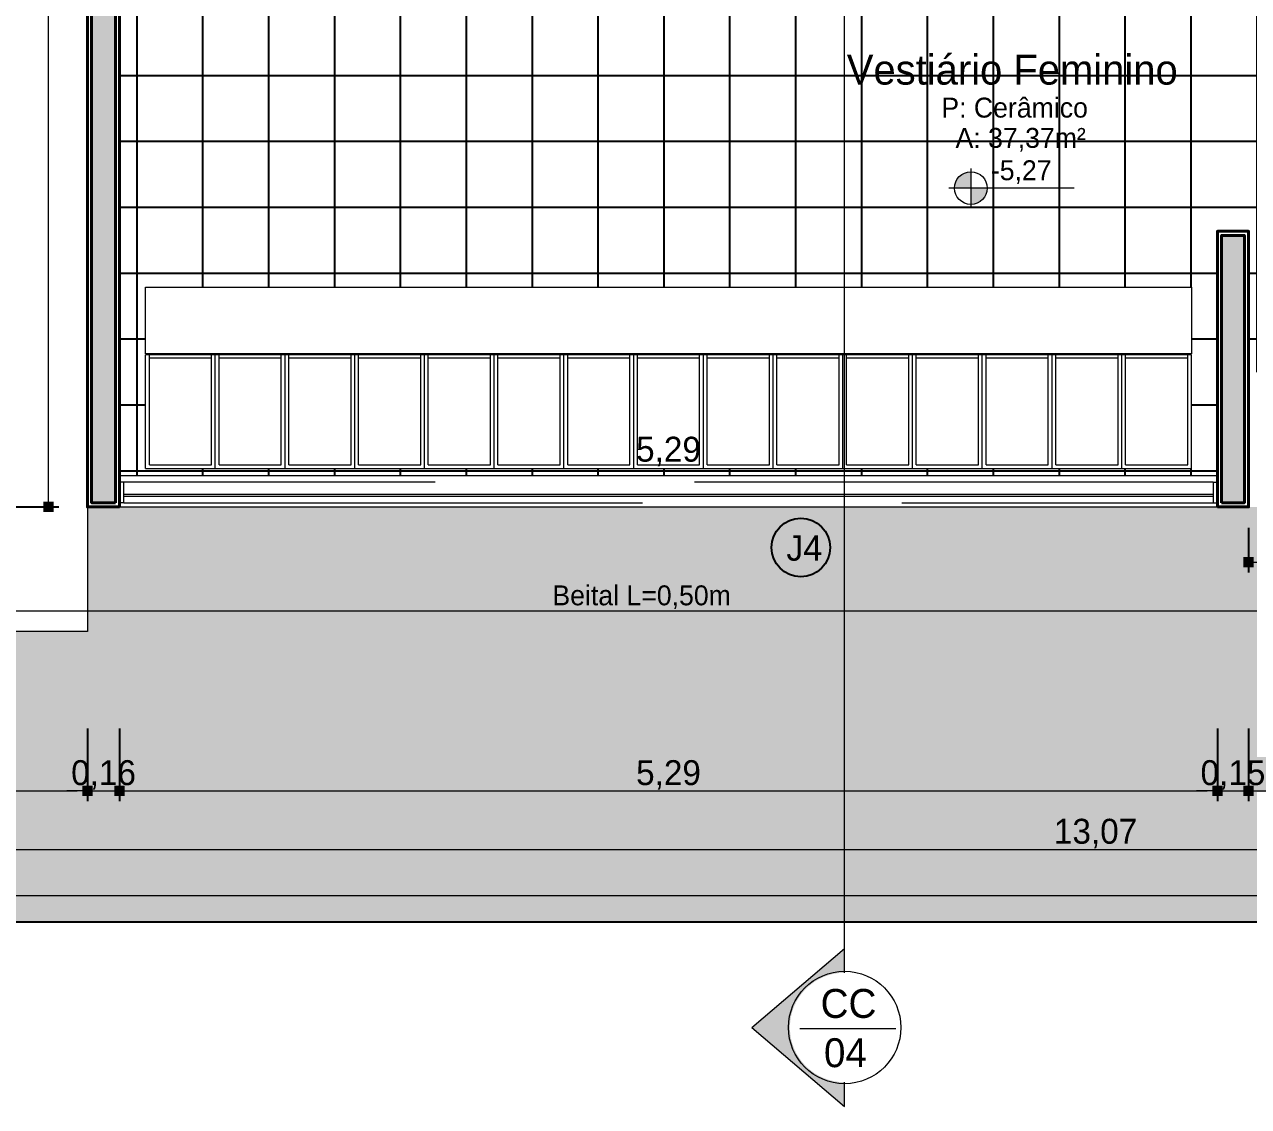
# Model space of a CAD drawing. Header units: millimetres. Extents: x 3006 to 6000, y 1661 to 3774.
# Drawn here: x 3755.41 to 3761.31, y 1857.17 to 1862.38 of the extents above; entities that cross this region are included whole.
import ezdxf

# ---------------------------------------------------------------- set-up
doc = ezdxf.new("R2010")
doc.units = ezdxf.units.MM
doc.header["$LTSCALE"] = 10
doc.linetypes.add('ACAD_ISO03W100', pattern=[30, 12, -18])
doc.linetypes.add('OCULTA', pattern=[0.375, 0.25, -0.125])
for name, color, linetype, lineweight in [('.10', 200, 'Continuous', 9), ('.10 ultra fina', 240, 'Continuous', 5), ('.15', 150, 'Continuous', 15), ('.20', 130, 'Continuous', 20), ('.40', 20, 'Continuous', 40), ('.40 Interno parede', 27, 'Continuous', 40), ('COTAS', 230, 'Continuous', 15), ('MARCAÇÕES', 230, 'Continuous', 15)]:
    doc.layers.add(name, color=color, linetype=linetype, lineweight=lineweight)
doc.layers.add('.20 hachura', color=185, linetype='Continuous')
doc.layers.add('Escrita', color=34, linetype='Continuous')
doc.layers.add('Verde', color=7, linetype='Continuous', true_color=0x136734)
doc.styles.add('Texto Wilian', font='himalaya.ttf')
doc.dimstyles.new('Cota 1-75 Exter WMJ', dxfattribs={"dimtxt": 0.12, "dimasz": 0.05, "dimexe": 0.05, "dimexo": 0.1, "dimgap": 0.002, "dimtad": 1, "dimzin": 1, "dimtxsty": 'Texto Wilian', "dimblk": 'BOXFILLED', "dimcen": 2.5, "dimclrd": 230, "dimclre": 230, "dimclrt": 104, "dimazin": 0, "dimtfac": 1, "dimtix": 1, "dimtmove": 0, "dimatfit": 3, "dimfxl": 0.3, "dimfxlon": 1, "dimlwd": 20, "dimarcsym": 1})
doc.dimstyles.new('Cota 1-75 Interna WMJ', dxfattribs={"dimtxt": 0.12, "dimasz": 0.01, "dimexe": 1.25, "dimexo": 0.625, "dimgap": 0.05, "dimtad": 1, "dimzin": 1, "dimtxsty": 'Texto Wilian', "dimcen": 0, "dimse1": 1, "dimse2": 1, "dimsd1": 1, "dimsd2": 1, "dimclrd": 106, "dimclrt": 104, "dimazin": 0, "dimtfac": 1, "dimtix": 1, "dimtmove": 0, "dimatfit": 3, "dimfxl": 1, "dimlwd": 35, "dimarcsym": 2})

# ---------------------------------------------------------------- blocks, each defined once
blk = doc.blocks.new('ewrwerwer')
at = {"layer": 'Verde', "color": 106, "lineweight": 9}
for p, q in [((3731.6794, 1877.2081), (3732.0154, 1877.2081)), ((3731.6794, 1877.2081), (3731.6794, 1876.6601)), ((3731.6974, 1877.1901), (3731.9974, 1877.1901)), ((3731.6974, 1877.1901), (3731.6974, 1876.6601)), ((3731.9974, 1877.1901), (3731.9974, 1876.6601)), ((3732.0154, 1877.2081), (3732.3514, 1877.2081)), ((3732.0154, 1877.2081), (3732.0154, 1876.6601)), ((3732.0154, 1877.2081), (3732.0154, 1876.6601)), ((3732.0334, 1877.1901), (3732.3334, 1877.1901)), ((3732.0334, 1877.1901), (3732.0334, 1876.6601)), ((3732.3334, 1877.1901), (3732.3334, 1876.6601)), ((3732.3514, 1877.2081), (3732.6874, 1877.2081)), ((3732.3514, 1877.2081), (3732.3514, 1876.6601)), ((3732.3514, 1877.2081), (3732.3514, 1876.6601)), ((3732.3694, 1877.1901), (3732.6694, 1877.1901)), ((3732.3694, 1877.1901), (3732.3694, 1876.6601)), ((3732.6694, 1877.1901), (3732.6694, 1876.6601)), ((3732.6874, 1877.2081), (3733.0234, 1877.2081)), ((3732.6874, 1877.2081), (3732.6874, 1876.6601)), ((3732.6874, 1877.2081), (3732.6874, 1876.6601)), ((3732.7054, 1877.1901), (3733.0054, 1877.1901)), ((3732.7054, 1877.1901), (3732.7054, 1876.6601)), ((3733.0054, 1877.1901), (3733.0054, 1876.6601)), ((3733.0234, 1877.2081), (3733.3594, 1877.2081)), ((3733.0234, 1877.2081), (3733.0234, 1876.6601)), ((3733.0234, 1877.2081), (3733.0234, 1876.6601)), ((3733.0414, 1877.1901), (3733.3414, 1877.1901)), ((3733.0414, 1877.1901), (3733.0414, 1876.6601)), ((3733.3414, 1877.1901), (3733.3414, 1876.6601)), ((3733.3594, 1877.2081), (3733.6954, 1877.2081)), ((3733.3594, 1877.2081), (3733.3594, 1876.6601)), ((3733.3594, 1877.2081), (3733.3594, 1876.6601)), ((3733.3774, 1877.1901), (3733.6774, 1877.1901)), ((3733.3774, 1877.1901), (3733.3774, 1876.6601)), ((3733.6774, 1877.1901), (3733.6774, 1876.6601)), ((3733.6954, 1877.2081), (3734.0314, 1877.2081)), ((3733.6954, 1877.2081), (3733.6954, 1876.6601)), ((3733.6954, 1877.2081), (3733.6954, 1876.6601)), ((3733.7134, 1877.1901), (3734.0134, 1877.1901)), ((3733.7134, 1877.1901), (3733.7134, 1876.6601)), ((3734.0134, 1877.1901), (3734.0134, 1876.6601)), ((3734.0314, 1877.2081), (3734.3674, 1877.2081)), ((3734.0314, 1877.2081), (3734.0314, 1876.6601)), ((3734.0314, 1877.2081), (3734.0314, 1876.6601)), ((3734.0494, 1877.1901), (3734.3494, 1877.1901)), ((3734.0494, 1877.1901), (3734.0494, 1876.6601)), ((3734.3494, 1877.1901), (3734.3494, 1876.6601)), ((3734.3674, 1877.2081), (3734.7034, 1877.2081)), ((3734.3674, 1877.2081), (3734.3674, 1876.6601)), ((3734.3674, 1877.2081), (3734.3674, 1876.6601)), ((3734.3854, 1877.1901), (3734.6854, 1877.1901)), ((3734.3854, 1877.1901), (3734.3854, 1876.6601)), ((3734.6854, 1877.1901), (3734.6854, 1876.6601)), ((3734.7034, 1877.2081), (3735.0394, 1877.2081)), ((3734.7034, 1877.2081), (3734.7034, 1876.6601)), ((3734.7034, 1877.2081), (3734.7034, 1876.6601)), ((3734.7214, 1877.1901), (3735.0214, 1877.1901)), ((3734.7214, 1877.1901), (3734.7214, 1876.6601)), ((3735.0214, 1877.1901), (3735.0214, 1876.6601)), ((3735.0394, 1877.2081), (3735.0394, 1876.6601)), ((3735.0394, 1877.2081), (3735.3754, 1877.2081)), ((3735.0394, 1877.2081), (3735.0394, 1876.6601)), ((3735.0574, 1877.1901), (3735.3574, 1877.1901)), ((3735.0574, 1877.1901), (3735.0574, 1876.6601)), ((3735.3574, 1877.1901), (3735.3574, 1876.6601)), ((3735.3754, 1877.2081), (3735.3754, 1876.6601)), ((3735.3754, 1877.2081), (3735.7114, 1877.2081)), ((3735.3754, 1877.2081), (3735.3754, 1876.6601)), ((3735.3934, 1877.1901), (3735.6934, 1877.1901)), ((3735.3934, 1877.1901), (3735.3934, 1876.6601)), ((3735.6934, 1877.1901), (3735.6934, 1876.6601)), ((3735.7114, 1877.2081), (3735.7114, 1876.6601)), ((3735.7114, 1877.2081), (3736.0474, 1877.2081)), ((3735.7114, 1877.2081), (3735.7114, 1876.6601)), ((3735.7294, 1877.1901), (3736.0294, 1877.1901)), ((3735.7294, 1877.1901), (3735.7294, 1876.6601)), ((3736.0294, 1877.1901), (3736.0294, 1876.6601)), ((3736.0474, 1877.2081), (3736.0474, 1876.6601)), ((3736.0474, 1877.2081), (3736.3834, 1877.2081)), ((3736.0474, 1877.2081), (3736.0474, 1876.6601)), ((3736.0654, 1877.1901), (3736.3654, 1877.1901)), ((3736.0654, 1877.1901), (3736.0654, 1876.6601)), ((3736.3654, 1877.1901), (3736.3654, 1876.6601)), ((3736.3834, 1877.2081), (3736.3834, 1876.6601)), ((3736.3834, 1877.2081), (3736.7194, 1877.2081)), ((3736.3834, 1877.2081), (3736.3834, 1876.6601)), ((3736.4014, 1877.1901), (3736.7014, 1877.1901)), ((3736.4014, 1877.1901), (3736.4014, 1876.6601)), ((3736.7014, 1877.1901), (3736.7014, 1876.6601)), ((3736.7194, 1877.2081), (3736.7194, 1876.6601)), ((3731.6974, 1876.6601), (3731.6794, 1876.6601)), ((3736.7194, 1876.6551), (3731.6794, 1876.6551)), ((3731.6794, 1876.6551), (3731.6794, 1876.3351)), ((3732.0154, 1876.6601), (3731.6974, 1876.6601)), ((3732.0334, 1876.6601), (3732.0154, 1876.6601)), ((3732.3514, 1876.6601), (3732.0334, 1876.6601)), ((3732.3694, 1876.6601), (3732.3514, 1876.6601)), ((3732.6874, 1876.6601), (3732.3694, 1876.6601)), ((3732.7054, 1876.6601), (3732.6874, 1876.6601)), ((3733.0234, 1876.6601), (3732.7054, 1876.6601)), ((3733.0414, 1876.6601), (3733.0234, 1876.6601)), ((3733.3594, 1876.6601), (3733.0414, 1876.6601)), ((3733.3774, 1876.6601), (3733.3594, 1876.6601)), ((3733.6954, 1876.6601), (3733.3774, 1876.6601)), ((3733.7134, 1876.6601), (3733.6954, 1876.6601)), ((3734.0314, 1876.6601), (3733.7134, 1876.6601)), ((3734.0494, 1876.6601), (3734.0314, 1876.6601)), ((3734.3674, 1876.6601), (3734.0494, 1876.6601)), ((3734.3854, 1876.6601), (3734.3674, 1876.6601)), ((3734.7034, 1876.6601), (3734.3854, 1876.6601)), ((3734.7214, 1876.6601), (3734.7034, 1876.6601)), ((3735.0394, 1876.6601), (3734.7214, 1876.6601)), ((3735.0574, 1876.6601), (3735.0394, 1876.6601)), ((3735.3754, 1876.6601), (3735.0574, 1876.6601)), ((3735.3934, 1876.6601), (3735.3754, 1876.6601)), ((3735.7114, 1876.6601), (3735.3934, 1876.6601)), ((3735.7294, 1876.6601), (3735.7114, 1876.6601)), ((3736.0474, 1876.6601), (3735.7294, 1876.6601)), ((3736.0654, 1876.6601), (3736.0474, 1876.6601)), ((3736.3834, 1876.6601), (3736.0654, 1876.6601)), ((3736.4014, 1876.6601), (3736.3834, 1876.6601)), ((3736.7194, 1876.6601), (3736.4014, 1876.6601)), ((3736.7194, 1876.3351), (3736.7194, 1876.6551)), ((3736.7194, 1876.6551), (3736.7194, 1876.6551)), ((3731.6794, 1876.3351), (3736.7194, 1876.3351))]:
    blk.add_line(p, q, dxfattribs=at)
for points in [[(3731.6974, 1876.6751), (3731.9974, 1876.6751)], [(3732.0334, 1876.6751), (3732.3334, 1876.6751)], [(3732.3694, 1876.6751), (3732.6694, 1876.6751)], [(3732.7054, 1876.6751), (3733.0054, 1876.6751)], [(3733.0414, 1876.6751), (3733.3414, 1876.6751)], [(3733.3774, 1876.6751), (3733.6774, 1876.6751)], [(3733.7134, 1876.6751), (3734.0134, 1876.6751)], [(3734.0494, 1876.6751), (3734.3494, 1876.6751)], [(3734.3854, 1876.6751), (3734.6854, 1876.6751)], [(3734.7214, 1876.6751), (3735.0214, 1876.6751)], [(3735.0574, 1876.6751), (3735.3574, 1876.6751)], [(3735.3934, 1876.6751), (3735.6934, 1876.6751)], [(3735.7294, 1876.6751), (3736.0294, 1876.6751)], [(3736.0654, 1876.6751), (3736.3654, 1876.6751)], [(3736.4014, 1876.6751), (3736.7014, 1876.6751)]]:
    blk.add_lwpolyline(points, dxfattribs=at)
blk = doc.blocks.new('*D203')
at = {"layer": 'Defpoints', "color": 0, "transparency": 16777216}
for p in [(3755.8653, 1860.2003), (3755.8653, 1859.9376), (3761.1553, 1859.9325)]:
    blk.add_point(p, dxfattribs=at)
at = {"layer": 'COTAS', "color": 104, "transparency": 16777216, "insert": (3758.5103, 1860.3251), "char_height": 0.12, "attachment_point": 5, "style": 'Texto Wilian'}
blk.add_mtext('5,29', dxfattribs=at)
blk = doc.blocks.new('_BoxFilled')
at = {"color": 0, "linetype": 'ByBlock', "lineweight": -2}
blk.add_line((-0.5, 0), (-1, 0), dxfattribs=at)
at = {"color": 0, "linetype": 'ByBlock'}
blk.add_solid([(-0.5, 0.5), (0.5, 0.5), (-0.5, -0.5), (0.5, -0.5)], dxfattribs=at)
blk = doc.blocks.new('*D247')
at = {"layer": 'COTAS', "color": 230, "lineweight": -2, "transparency": 16777216}
for p, q in [((3754.2103, 1858.9898), (3754.2103, 1858.6398)), ((3755.7103, 1858.9898), (3755.7103, 1858.6398))]:
    blk.add_line(p, q, dxfattribs=at)
at = {"layer": 'COTAS', "color": 230, "linetype": 'Continuous', "lineweight": 20, "transparency": 16777216}
blk.add_line((3754.2603, 1858.6898), (3755.6603, 1858.6898), dxfattribs=at)
at = {"layer": 'Defpoints', "color": 0, "transparency": 16777216}
for p in [(3754.2103, 1859.6079), (3755.7103, 1859.6079), (3755.7103, 1858.6898)]:
    blk.add_point(p, dxfattribs=at)
at = {"layer": 'COTAS', "color": 230, "lineweight": 20, "transparency": 16777216, "xscale": 0.05, "yscale": 0.05, "zscale": 0.05, "rotation": 180}
blk.add_blockref('_BoxFilled', (3754.2103, 1858.6898), dxfattribs=at)
at = {"layer": 'COTAS', "color": 230, "lineweight": 20, "transparency": 16777216, "xscale": 0.05, "yscale": 0.05, "zscale": 0.05}
blk.add_blockref('_BoxFilled', (3755.7103, 1858.6898), dxfattribs=at)
at = {"layer": 'COTAS', "color": 104, "transparency": 16777216, "insert": (3754.9603, 1858.7665), "char_height": 0.12, "attachment_point": 5, "style": 'Texto Wilian'}
blk.add_mtext('1,50', dxfattribs=at)
blk = doc.blocks.new('*D248')
at = {"layer": 'COTAS', "color": 230, "lineweight": -2, "transparency": 16777216}
for p, q in [((3755.7103, 1858.9898), (3755.7103, 1858.6398)), ((3755.8653, 1858.9898), (3755.8653, 1858.6398))]:
    blk.add_line(p, q, dxfattribs=at)
at = {"layer": 'COTAS', "color": 230, "linetype": 'Continuous', "lineweight": 20, "transparency": 16777216}
for p, q in [((3755.6603, 1858.6898), (3755.6103, 1858.6898)), ((3755.7103, 1858.6898), (3755.8653, 1858.6898)), ((3755.9153, 1858.6898), (3755.9653, 1858.6898))]:
    blk.add_line(p, q, dxfattribs=at)
at = {"layer": 'Defpoints', "color": 0, "transparency": 16777216}
for p in [(3755.7103, 1859.6079), (3755.8653, 1859.6079), (3755.8653, 1858.6898)]:
    blk.add_point(p, dxfattribs=at)
at = {"layer": 'COTAS', "color": 230, "lineweight": 20, "transparency": 16777216, "xscale": 0.05, "yscale": 0.05, "zscale": 0.05}
blk.add_blockref('_BoxFilled', (3755.7103, 1858.6898), dxfattribs=at)
at = {"layer": 'COTAS', "color": 230, "lineweight": 20, "transparency": 16777216, "xscale": 0.05, "yscale": 0.05, "zscale": 0.05, "rotation": 180}
blk.add_blockref('_BoxFilled', (3755.8653, 1858.6898), dxfattribs=at)
at = {"layer": 'COTAS', "color": 104, "transparency": 16777216, "insert": (3755.7878, 1858.7665), "char_height": 0.12, "attachment_point": 5, "style": 'Texto Wilian'}
blk.add_mtext('0,16', dxfattribs=at)
blk = doc.blocks.new('*D249')
at = {"layer": 'COTAS', "color": 230, "lineweight": -2, "transparency": 16777216}
for p, q in [((3755.8653, 1858.9898), (3755.8653, 1858.6398)), ((3761.1553, 1858.9898), (3761.1553, 1858.6398))]:
    blk.add_line(p, q, dxfattribs=at)
at = {"layer": 'COTAS', "color": 230, "linetype": 'Continuous', "lineweight": 20, "transparency": 16777216}
blk.add_line((3755.9153, 1858.6898), (3761.1053, 1858.6898), dxfattribs=at)
at = {"layer": 'Defpoints', "color": 0, "transparency": 16777216}
for p in [(3755.8653, 1859.6079), (3761.1553, 1859.6079), (3761.1553, 1858.6898)]:
    blk.add_point(p, dxfattribs=at)
at = {"layer": 'COTAS', "color": 230, "lineweight": 20, "transparency": 16777216, "xscale": 0.05, "yscale": 0.05, "zscale": 0.05, "rotation": 180}
blk.add_blockref('_BoxFilled', (3755.8653, 1858.6898), dxfattribs=at)
at = {"layer": 'COTAS', "color": 230, "lineweight": 20, "transparency": 16777216, "xscale": 0.05, "yscale": 0.05, "zscale": 0.05}
blk.add_blockref('_BoxFilled', (3761.1553, 1858.6898), dxfattribs=at)
at = {"layer": 'COTAS', "color": 104, "transparency": 16777216, "insert": (3758.5103, 1858.7665), "char_height": 0.12, "attachment_point": 5, "style": 'Texto Wilian'}
blk.add_mtext('5,29', dxfattribs=at)
blk = doc.blocks.new('*D250')
at = {"layer": 'COTAS', "color": 230, "lineweight": -2, "transparency": 16777216}
for p, q in [((3761.1553, 1858.9898), (3761.1553, 1858.6398)), ((3761.3053, 1858.9898), (3761.3053, 1858.6398))]:
    blk.add_line(p, q, dxfattribs=at)
at = {"layer": 'COTAS', "color": 230, "linetype": 'Continuous', "lineweight": 20, "transparency": 16777216}
for p, q in [((3761.1053, 1858.6898), (3761.0553, 1858.6898)), ((3761.1553, 1858.6898), (3761.3053, 1858.6898)), ((3761.3553, 1858.6898), (3761.4053, 1858.6898))]:
    blk.add_line(p, q, dxfattribs=at)
at = {"layer": 'Defpoints', "color": 0, "transparency": 16777216}
for p in [(3761.1553, 1859.6079), (3761.3053, 1859.6079), (3761.3053, 1858.6898)]:
    blk.add_point(p, dxfattribs=at)
at = {"layer": 'COTAS', "color": 230, "lineweight": 20, "transparency": 16777216, "xscale": 0.05, "yscale": 0.05, "zscale": 0.05}
blk.add_blockref('_BoxFilled', (3761.1553, 1858.6898), dxfattribs=at)
at = {"layer": 'COTAS', "color": 230, "lineweight": 20, "transparency": 16777216, "xscale": 0.05, "yscale": 0.05, "zscale": 0.05, "rotation": 180}
blk.add_blockref('_BoxFilled', (3761.3053, 1858.6898), dxfattribs=at)
at = {"layer": 'COTAS', "color": 104, "transparency": 16777216, "insert": (3761.2303, 1858.7665), "char_height": 0.12, "attachment_point": 5, "style": 'Texto Wilian'}
blk.add_mtext('0,15', dxfattribs=at)
blk = doc.blocks.new('*D251')
at = {"layer": 'COTAS', "color": 230, "lineweight": -2, "transparency": 16777216}
for p, q in [((3761.3053, 1858.9898), (3761.3053, 1858.6398)), ((3762.8053, 1858.9898), (3762.8053, 1858.6398))]:
    blk.add_line(p, q, dxfattribs=at)
at = {"layer": 'COTAS', "color": 230, "linetype": 'Continuous', "lineweight": 20, "transparency": 16777216}
blk.add_line((3761.3553, 1858.6898), (3762.7553, 1858.6898), dxfattribs=at)
at = {"layer": 'Defpoints', "color": 0, "transparency": 16777216}
for p in [(3761.3053, 1859.6079), (3762.8053, 1859.6079), (3762.8053, 1858.6898)]:
    blk.add_point(p, dxfattribs=at)
at = {"layer": 'COTAS', "color": 230, "lineweight": 20, "transparency": 16777216, "xscale": 0.05, "yscale": 0.05, "zscale": 0.05, "rotation": 180}
blk.add_blockref('_BoxFilled', (3761.3053, 1858.6898), dxfattribs=at)
at = {"layer": 'COTAS', "color": 230, "lineweight": 20, "transparency": 16777216, "xscale": 0.05, "yscale": 0.05, "zscale": 0.05}
blk.add_blockref('_BoxFilled', (3762.8053, 1858.6898), dxfattribs=at)
at = {"layer": 'COTAS', "color": 104, "transparency": 16777216, "insert": (3762.0553, 1858.7665), "char_height": 0.12, "attachment_point": 5, "style": 'Texto Wilian'}
blk.add_mtext('1,50', dxfattribs=at)
blk = doc.blocks.new('*D255')
at = {"layer": 'COTAS', "color": 230, "lineweight": -2, "transparency": 16777216}
for p, q in [((3754.0313, 1858.7072), (3754.0313, 1858.3572)), ((3767.1053, 1858.7072), (3767.1053, 1858.3572))]:
    blk.add_line(p, q, dxfattribs=at)
at = {"layer": 'COTAS', "color": 230, "linetype": 'Continuous', "lineweight": 20, "transparency": 16777216}
blk.add_line((3754.0813, 1858.4072), (3767.0553, 1858.4072), dxfattribs=at)
at = {"layer": 'Defpoints', "color": 0, "transparency": 16777216}
for p in [(3754.0313, 1859.6079), (3767.1053, 1859.6079), (3767.1053, 1858.4072)]:
    blk.add_point(p, dxfattribs=at)
at = {"layer": 'COTAS', "color": 230, "lineweight": 20, "transparency": 16777216, "xscale": 0.05, "yscale": 0.05, "zscale": 0.05, "rotation": 180}
blk.add_blockref('_BoxFilled', (3754.0313, 1858.4072), dxfattribs=at)
at = {"layer": 'COTAS', "color": 230, "lineweight": 20, "transparency": 16777216, "xscale": 0.05, "yscale": 0.05, "zscale": 0.05}
blk.add_blockref('_BoxFilled', (3767.1053, 1858.4072), dxfattribs=at)
at = {"layer": 'COTAS', "color": 104, "transparency": 16777216, "insert": (3760.5683, 1858.484), "char_height": 0.12, "attachment_point": 5, "style": 'Texto Wilian'}
blk.add_mtext('13,07', dxfattribs=at)
blk = doc.blocks.new('*D301')
at = {"layer": 'COTAS', "color": 230, "lineweight": -2, "transparency": 16777216}
for p, q in [((3717.9963, 1858.4835), (3717.9963, 1858.1335)), ((3773.2383, 1858.4835), (3773.2383, 1858.1335))]:
    blk.add_line(p, q, dxfattribs=at)
at = {"layer": 'COTAS', "color": 230, "linetype": 'Continuous', "lineweight": 20, "transparency": 16777216}
blk.add_line((3773.1883, 1858.1835), (3718.0463, 1858.1835), dxfattribs=at)
at = {"layer": 'Defpoints', "color": 0, "transparency": 16777216}
for p in [(3773.2383, 1868.8129), (3717.9963, 1859.6079), (3717.9963, 1858.1835)]:
    blk.add_point(p, dxfattribs=at)
at = {"layer": 'COTAS', "color": 230, "lineweight": 20, "transparency": 16777216, "xscale": 0.05, "yscale": 0.05, "zscale": 0.05, "rotation": 180}
blk.add_blockref('_BoxFilled', (3717.9963, 1858.1835), dxfattribs=at)
at = {"layer": 'COTAS', "color": 230, "lineweight": 20, "transparency": 16777216, "xscale": 0.05, "yscale": 0.05, "zscale": 0.05}
blk.add_blockref('_BoxFilled', (3773.2383, 1858.1835), dxfattribs=at)
at = {"layer": 'COTAS', "color": 104, "transparency": 16777216, "insert": (3745.6173, 1858.2602), "char_height": 0.12, "attachment_point": 5, "style": 'Texto Wilian'}
blk.add_mtext('55,24', dxfattribs=at)
blk = doc.blocks.new('*D396')
at = {"layer": 'COTAS', "color": 230, "lineweight": -2, "transparency": 16777216}
for p, q in [((3755.6103, 1863.948), (3755.4728, 1863.948)), ((3755.2228, 1860.058), (3755.5728, 1860.058))]:
    blk.add_line(p, q, dxfattribs=at)
at = {"layer": 'COTAS', "color": 230, "linetype": 'Continuous', "lineweight": 20, "transparency": 16777216}
blk.add_line((3755.5228, 1860.108), (3755.5228, 1863.898), dxfattribs=at)
at = {"layer": 'Defpoints', "color": 0, "transparency": 16777216}
for p in [(3755.5228, 1863.948), (3755.7103, 1863.948), (3754.9603, 1860.058)]:
    blk.add_point(p, dxfattribs=at)
at = {"layer": 'COTAS', "color": 230, "lineweight": 20, "transparency": 16777216, "xscale": 0.05, "yscale": 0.05, "zscale": 0.05}
for p, rotation in [((3755.5228, 1863.948), 90), ((3755.5228, 1860.058), 270)]:
    blk.add_blockref('_BoxFilled', p, dxfattribs=dict(at, rotation=rotation))
at = {"layer": 'COTAS', "color": 104, "transparency": 16777216, "insert": (3755.4461, 1862.903), "char_height": 0.12, "attachment_point": 5, "rotation": 90, "style": 'Texto Wilian'}
blk.add_mtext('3,89', dxfattribs=at)
blk = doc.blocks.new('*D916')
at = {"layer": 'COTAS', "color": 230, "lineweight": -2, "ltscale": 10, "transparency": 16777216}
for p, q in [((3761.3053, 1859.958), (3761.3053, 1859.7421)), ((3761.9053, 1859.958), (3761.9053, 1859.7421))]:
    blk.add_line(p, q, dxfattribs=at)
at = {"layer": 'COTAS', "color": 230, "linetype": 'Continuous', "lineweight": 20, "ltscale": 10, "transparency": 16777216}
blk.add_line((3761.3553, 1859.7921), (3761.8553, 1859.7921), dxfattribs=at)
at = {"layer": 'Defpoints', "color": 0, "ltscale": 10, "transparency": 16777216}
for p in [(3761.3053, 1860.058), (3761.9053, 1860.058), (3761.9053, 1859.7921)]:
    blk.add_point(p, dxfattribs=at)
at = {"layer": 'COTAS', "color": 230, "lineweight": 20, "ltscale": 10, "transparency": 16777216, "xscale": 0.05, "yscale": 0.05, "zscale": 0.05, "rotation": 180}
blk.add_blockref('_BoxFilled', (3761.3053, 1859.7921), dxfattribs=at)
at = {"layer": 'COTAS', "color": 230, "lineweight": 20, "ltscale": 10, "transparency": 16777216, "xscale": 0.05, "yscale": 0.05, "zscale": 0.05}
blk.add_blockref('_BoxFilled', (3761.9053, 1859.7921), dxfattribs=at)
at = {"layer": 'COTAS', "color": 104, "ltscale": 10, "transparency": 16777216, "insert": (3761.6053, 1859.8689), "char_height": 0.12, "attachment_point": 5, "style": 'Texto Wilian'}
blk.add_mtext('0,60', dxfattribs=at)

msp = doc.modelspace()

# ---------------------------------------------------------------- hatches: boundary and pattern name
at = {"layer": '.10', "lineweight": 9}
h = msp.add_hatch(color=200, dxfattribs=at)
h.dxf.hatch_style = 1
h.paths.add_polyline_path([(3759.3591, 1857.8133), (3759.3591, 1857.9303), (3758.9122, 1857.5495), (3759.3591, 1857.1687), (3759.3591, 1857.2858, -1)])
at = {"layer": '.20 hachura'}
h = msp.add_hatch(dxfattribs=at)
h.set_pattern_fill('AR-HBONE', color=185, scale=0.001)
edge = h.paths.add_edge_path()
edge.add_line((3773.0883, 1869.683), (3771.5066, 1869.683))
edge.add_arc((3758.223, 1873.9584), 13.9547, 329.12833, 342.15899, ccw=False)
edge.add_line((3770.2006, 1866.798), (3770.2006, 1865.298))
edge.add_line((3770.2006, 1865.298), (3767.1053, 1865.298))
edge.add_line((3767.1053, 1865.298), (3767.1053, 1860.058))
edge.add_line((3767.1053, 1860.058), (3755.7103, 1860.058))
edge.add_line((3755.7103, 1860.058), (3755.7103, 1859.458))
edge.add_line((3755.7103, 1859.458), (3754.2103, 1859.458))
edge.add_line((3754.2103, 1859.458), (3754.2103, 1860.058))
edge.add_line((3754.2103, 1860.058), (3752.1383, 1860.058))
edge.add_line((3752.1383, 1860.058), (3752.1383, 1859.458))
edge.add_line((3752.1383, 1859.458), (3750.1383, 1859.458))
edge.add_line((3750.1383, 1859.458), (3750.1383, 1860.058))
edge.add_line((3750.1383, 1860.058), (3727.4333, 1860.058))
edge.add_line((3727.4333, 1860.058), (3727.4433, 1859.058))
edge.add_line((3727.4433, 1859.058), (3720.1883, 1859.058))
edge.add_line((3720.1883, 1859.058), (3720.1883, 1860.058))
edge.add_line((3720.1883, 1860.058), (3717.9963, 1860.058))
edge.add_line((3717.9963, 1860.058), (3717.9963, 1872.563))
edge.add_line((3717.9963, 1872.563), (3715.9963, 1872.5389))
edge.add_line((3715.9963, 1872.5389), (3715.9963, 1858.058))
edge.add_line((3715.9963, 1858.058), (3769.1053, 1858.058))
edge.add_line((3769.1053, 1858.058), (3769.1053, 1860.4811))
edge.add_arc((3761.3053, 1872.563), 14.3809, 302.84623, 374.33722)
edge.add_arc((3761.3053, 1872.563), 14.3809, 14.33722, 57.15377)
edge.add_line((3769.1053, 1884.6448), (3769.1053, 1887.068))
edge.add_line((3769.1053, 1887.068), (3715.9963, 1887.068))
edge.add_line((3715.9963, 1887.068), (3715.9963, 1872.5394))
edge.add_line((3715.9963, 1872.5394), (3717.9963, 1872.563))
edge.add_line((3717.9963, 1872.563), (3717.9963, 1885.068))
edge.add_line((3717.9963, 1885.068), (3720.1883, 1885.068))
edge.add_line((3720.1883, 1885.068), (3720.1883, 1886.068))
edge.add_line((3720.1883, 1886.068), (3728.6383, 1886.068))
edge.add_line((3728.6383, 1886.068), (3728.6383, 1885.068))
edge.add_line((3728.6383, 1885.068), (3750.1383, 1885.068))
edge.add_line((3750.1383, 1885.068), (3750.1383, 1885.668))
edge.add_line((3750.1383, 1885.668), (3752.1383, 1885.668))
edge.add_line((3752.1383, 1885.668), (3752.1383, 1885.068))
edge.add_line((3752.1383, 1885.068), (3754.2103, 1885.068))
edge.add_line((3754.2103, 1885.068), (3754.2103, 1885.668))
edge.add_line((3754.2103, 1885.668), (3755.7103, 1885.668))
edge.add_line((3755.7103, 1885.668), (3755.7103, 1885.068))
edge.add_line((3755.7103, 1885.068), (3767.1053, 1885.068))
edge.add_line((3767.1053, 1885.068), (3767.1053, 1879.828))
edge.add_line((3767.1053, 1879.828), (3770.2006, 1879.828))
edge.add_line((3770.2006, 1879.828), (3770.2006, 1878.328))
edge.add_arc((3758.5419, 1871.3119), 13.6069, 17.67373, 31.03894, ccw=False)
edge.add_line((3771.5066, 1875.443), (3773.0883, 1875.443))
edge.add_line((3773.0883, 1875.443), (3773.0883, 1875.863))
edge.add_line((3773.0883, 1875.863), (3773.2383, 1875.863))
edge.add_line((3773.2383, 1875.863), (3773.2383, 1869.263))
edge.add_line((3773.2383, 1869.263), (3773.0883, 1869.263))
edge.add_line((3773.0883, 1869.263), (3773.0883, 1869.683))
h = msp.add_hatch(color=185, dxfattribs=at)
h.dxf.hatch_style = 1
h.paths.add_polyline_path([(3754.1903, 1884.658), (3754.0513, 1884.658), (3754.0513, 1881.198), (3754.1903, 1881.198)])
h.paths.add_polyline_path([(3761.2853, 1864.593), (3761.1753, 1864.593), (3761.1753, 1863.928), (3758.2303, 1863.928), (3758.2303, 1862.978), (3756.6853, 1862.978), (3756.6853, 1862.868), (3758.3403, 1862.868), (3758.3403, 1863.818), (3761.1753, 1863.818), (3761.1753, 1862.6067), (3761.2853, 1862.6067)])
h.paths.add_polyline_path([(3754.1903, 1860.468), (3754.0513, 1860.468), (3754.0513, 1863.928), (3754.1903, 1863.928)])
h.paths.add_polyline_path([(3766.9753, 1860.078), (3766.9753, 1865.278), (3767.0853, 1865.278), (3767.0853, 1860.078)])
h.paths.add_polyline_path([(3762.8253, 1865.278), (3762.9353, 1865.278), (3762.9353, 1863.818), (3762.8253, 1863.818)])
h.paths.add_polyline_path([(3762.8253, 1860.078), (3762.9353, 1860.078), (3762.9353, 1861.538), (3762.8253, 1861.538)])
h.paths.add_polyline_path([(3755.8453, 1860.078), (3755.8453, 1863.818), (3757.3903, 1863.818), (3757.3903, 1863.928), (3755.7303, 1863.928), (3755.7303, 1860.078)])
h.paths.add_polyline_path([(3761.2853, 1880.533), (3761.1753, 1880.533), (3761.1753, 1881.198), (3758.2303, 1881.198), (3758.2303, 1882.148), (3756.6853, 1882.148), (3756.6853, 1882.258), (3758.3403, 1882.258), (3758.3403, 1881.308), (3761.1753, 1881.308), (3761.1753, 1882.5192), (3761.2853, 1882.5192)])
h.paths.add_polyline_path([(3766.9753, 1885.048), (3766.9753, 1879.848), (3767.0853, 1879.848), (3767.0853, 1885.048)])
h.paths.add_polyline_path([(3762.8253, 1879.848), (3762.9353, 1879.848), (3762.9353, 1881.308), (3762.8253, 1881.308)])
h.paths.add_polyline_path([(3762.8253, 1885.048), (3762.9353, 1885.048), (3762.9353, 1883.588), (3762.8253, 1883.588)])
h.paths.add_polyline_path([(3755.8453, 1885.048), (3755.8453, 1881.308), (3757.3903, 1881.308), (3757.3903, 1881.198), (3755.7303, 1881.198), (3755.7303, 1885.048)])
h.paths.add_polyline_path([(3761.1753, 1860.078), (3761.1753, 1861.3667), (3761.2853, 1861.3667), (3761.2853, 1860.078)])
h.paths.add_polyline_path([(3761.1753, 1885.048), (3761.1753, 1883.7592), (3761.2853, 1883.7592), (3761.2853, 1885.048)])
h.paths.add_polyline_path([(3754.1903, 1869.4824), (3754.1903, 1865.083), (3754.0513, 1865.083), (3754.0513, 1869.4824)])
h.paths.add_polyline_path([(3755.8403, 1865.833), (3755.7303, 1865.833), (3755.7303, 1869.543), (3761.2853, 1869.543), (3761.2853, 1865.833), (3761.1753, 1865.833), (3761.1753, 1869.433), (3758.5628, 1869.433), (3758.5628, 1865.833), (3758.4528, 1865.833), (3758.4528, 1869.433), (3755.8403, 1869.433)])
h.paths.add_polyline_path([(3758.4528, 1879.293), (3758.4528, 1875.693), (3755.8403, 1875.693), (3755.8403, 1879.293), (3755.7303, 1879.293), (3755.7303, 1875.583), (3761.2853, 1875.583), (3761.2853, 1879.293), (3761.1753, 1879.293), (3761.1753, 1875.693), (3758.5628, 1875.693), (3758.5628, 1879.293)])
h.paths.add_polyline_path([(3757.3128, 1879.293), (3757.3128, 1879.183), (3757.2028, 1879.183), (3757.2028, 1879.293)], flags=17)
h.paths.add_polyline_path([(3757.3128, 1865.833), (3757.3128, 1865.943), (3757.2028, 1865.943), (3757.2028, 1865.833)])
h.paths.add_polyline_path([(3759.8128, 1879.183), (3759.8128, 1879.293), (3759.7028, 1879.293), (3759.7028, 1879.183)], flags=17)
h.paths.add_polyline_path([(3759.7028, 1865.943), (3759.7028, 1865.833), (3759.8128, 1865.833), (3759.8128, 1865.943)])
edge = h.paths.add_edge_path()
edge.add_line((3754.1903, 1875.563), (3754.1903, 1880.043))
edge.add_line((3754.1903, 1880.043), (3754.0513, 1880.043))
edge.add_line((3754.0513, 1880.043), (3754.0513, 1875.563))
h = msp.add_hatch(dxfattribs=at)
h.set_pattern_fill('ANSI37', color=185, scale=0.1, angle=45)
h.set_pattern_definition([(90, (34.8489, 0), (-0.3175, 0), []), (180, (34.8489, 0), (-6e-17, -0.3175), [])])
h.paths.add_polyline_path([(3761.0303, 1861.1166), (3761.0303, 1860.2436), (3755.9903, 1860.2436), (3755.9903, 1861.1166)])
h.paths.add_polyline_path([(3758.4039, 1862.8895), (3758.4039, 1863.7625), (3761.0919, 1863.7625), (3761.0919, 1862.8895)])
h.paths.add_polyline_path([(3762.8053, 1862.753), (3766.9553, 1862.753), (3766.9553, 1865.148), (3762.9553, 1865.148), (3762.9553, 1863.798), (3762.8053, 1863.798), (3762.8053, 1863.943), (3761.3053, 1863.943), (3761.3053, 1862.5867), (3761.1553, 1862.5867), (3761.1553, 1863.798), (3758.3603, 1863.798), (3758.3603, 1862.848), (3756.6653, 1862.848), (3756.6653, 1862.998), (3758.2103, 1862.998), (3758.2103, 1863.948), (3757.4103, 1863.948), (3757.4103, 1863.798), (3755.8653, 1863.798), (3755.8653, 1860.208), (3761.1553, 1860.208), (3761.1553, 1861.3867), (3761.3053, 1861.3867), (3761.3053, 1860.708), (3762.8053, 1860.708), (3762.8053, 1861.558), (3762.9553, 1861.558), (3762.9553, 1860.208), (3766.9553, 1860.208), (3766.9553, 1862.603), (3762.8053, 1862.603)])
at = {"layer": 'MARCAÇÕES'}
h = msp.add_hatch(color=256, dxfattribs=at)
h.paths.add_polyline_path([(3759.9673, 1861.6732, 0.414214), (3759.8885, 1861.5945), (3759.9673, 1861.5945)])
h.paths.add_polyline_path([(3760.0461, 1861.5945), (3759.9673, 1861.5945), (3759.9673, 1861.5157, 0.414214)])

# ---------------------------------------------------------------- linework, layer by layer
at = {"layer": '.10', "color": 200, "linetype": 'ACAD_ISO03W100', "lineweight": 9, "ltscale": 0.1}
for p, q in [((3759.3591, 1857.8718), (3759.3591, 1887.6857)), ((3759.3591, 1887.6857), (3759.3591, 1857.8718))]:
    msp.add_line(p, q, dxfattribs=at)
at = {"layer": '.10', "color": 200, "lineweight": 9}
for p, q in [((3758.9122, 1857.5495), (3759.3591, 1857.9303)), ((3759.3591, 1857.8133), (3759.3591, 1857.9303)), ((3758.9122, 1857.5495), (3759.3591, 1857.1687)), ((3759.6064, 1857.5432), (3759.1428, 1857.5432)), ((3759.3591, 1857.1687), (3759.3591, 1857.2858))]:
    msp.add_line(p, q, dxfattribs=at)
msp.add_lwpolyline([(3755.7103, 1860.058), (3755.7103, 1859.458), (3754.2103, 1859.458), (3754.2103, 1860.058)], dxfattribs=at)
msp.add_circle((3759.3591, 1857.5495), 0.2707, dxfattribs=at)
at = {"layer": '.10 ultra fina', "color": 240, "linetype": 'OCULTA', "lineweight": 5}
for p, q in [((3761.1353, 1860.178), (3755.8853, 1860.178)), ((3755.8853, 1860.078), (3761.1353, 1860.078))]:
    msp.add_line(p, q, dxfattribs=at)
at = {"layer": '.15', "color": 150, "lineweight": 15}
for p, q in [((3761.1553, 1860.208), (3755.8653, 1860.208)), ((3761.1353, 1860.118), (3755.8853, 1860.118)), ((3761.1353, 1860.108), (3755.8853, 1860.108)), ((3755.8653, 1860.058), (3761.1553, 1860.058)), ((3754.0313, 1859.558), (3762.9553, 1859.558))]:
    msp.add_line(p, q, dxfattribs=at)
at = {"layer": '.20', "color": 130, "linetype": 'OCULTA', "lineweight": 20}
for p, q in [((3755.8853, 1860.178), (3755.8653, 1860.178)), ((3755.8853, 1860.078), (3755.8853, 1860.178)), ((3761.1353, 1860.178), (3761.1353, 1860.078)), ((3761.1353, 1860.178), (3761.1553, 1860.178)), ((3755.8853, 1860.078), (3755.8653, 1860.078)), ((3761.1353, 1860.078), (3761.1553, 1860.078))]:
    msp.add_line(p, q, dxfattribs=at)
at = {"layer": '.20 hachura', "color": 185}
msp.add_lwpolyline([(3715.9963, 1887.068), (3715.9963, 1872.563), (3715.9963, 1858.058), (3769.1053, 1858.058), (3769.1053, 1860.4811)], dxfattribs=at)
at = {"layer": '.40', "color": 20, "lineweight": 40}
msp.add_line((3755.8653, 1860.208), (3755.8653, 1860.208), dxfattribs=at)
at = {"layer": '.40'}
for points in [[(3755.8653, 1860.058), (3755.8653, 1863.798), (3757.4103, 1863.798), (3757.4103, 1863.948), (3755.7103, 1863.948), (3755.7103, 1860.058)], [(3761.1553, 1860.058), (3761.1553, 1861.3867), (3761.3053, 1861.3867), (3761.3053, 1860.058)]]:
    msp.add_lwpolyline(points, close=True, dxfattribs=at)
at = {"layer": '.40 Interno parede', "color": 27}
for points in [[(3755.8453, 1860.078), (3755.8453, 1863.818), (3757.3903, 1863.818), (3757.3903, 1863.928), (3755.7303, 1863.928), (3755.7303, 1860.078)], [(3761.1753, 1860.078), (3761.1753, 1861.3667), (3761.2853, 1861.3667), (3761.2853, 1860.078)]]:
    msp.add_lwpolyline(points, close=True, dxfattribs=at)
at = {"layer": 'Escrita'}
msp.add_circle((3759.148, 1859.8624), 0.1415, dxfattribs=at)
at = {"layer": 'MARCAÇÕES'}
for p, q in [((3759.9673, 1861.6889), (3759.9673, 1861.5006)), ((3760.4646, 1861.5947), (3759.8606, 1861.5944))]:
    msp.add_line(p, q, dxfattribs=at)
msp.add_circle((3759.9673, 1861.5945), 0.0788, dxfattribs=at)

# ---------------------------------------------------------------- block references
at = {"layer": '.40 Interno parede', "xscale": -1, "rotation": 180}
msp.add_blockref('ewrwerwer', (24.311, 3737.4517), dxfattribs=at)

# ---------------------------------------------------------------- texts
at = {"layer": 'Escrita', "style": 'Texto Wilian'}
for s, insert, char_height, width, attachment_point in [('{\\C34;Vestiário Feminino }', (3759.3695, 1862.2372), 0.144, 3.499882, 1), ('{\\C34;P: Cerâmico   }', (3759.825, 1862.0303), 0.096, 3.499882, 1), ('{\\C34;A: 37,37m²}', (3759.8934, 1861.8844), 0.096, 3.499882, 1), ('{\\C34;-5,27}', (3760.0637, 1861.7284), 0.096, 3.499882, 1), ('{\\C34;J4}', (3759.0782, 1859.7972), 0.12229, 0.3489, 7), ('{\\C34;Beital L=0,50m}', (3757.9508, 1859.68), 0.096, 3.499882, 1), ('{\\C34;CC}', (3759.5122, 1857.735), 0.13927, 3.384955, 3), ('{\\C34;04}', (3759.4665, 1857.4977), 0.13927, 3.384955, 3)]:
    msp.add_mtext(s, dxfattribs=dict(at, insert=insert, char_height=char_height, width=width, attachment_point=attachment_point))

# ---------------------------------------------------------------- dimensions: what is measured, and where the dimension line sits
at = {"layer": 'COTAS'}
for base, p1, p2, dimstyle, picture, middle in [((3717.9963, 1858.1835), (3773.2383, 1868.8129), (3717.9963, 1859.6079), 'Cota 1-75 Exter WMJ', '*D301', (3745.6173, 1858.2602)), ((3755.8653, 1860.2003), (3761.1553, 1859.9325), (3755.8653, 1859.9376), 'Cota 1-75 Interna WMJ', '*D203', (3758.5103, 1860.3251)), ((3767.1053, 1858.4072), (3754.0313, 1859.6079), (3767.1053, 1859.6079), 'Cota 1-75 Exter WMJ', '*D255', (3760.5683, 1858.484))]:
    dim = msp.add_linear_dim(base=base, p1=p1, p2=p2, dimstyle=dimstyle, dxfattribs=at)
    dim.commit()
    dim.dimension.update_dxf_attribs({"geometry": picture, "text_midpoint": middle})
dim = msp.add_linear_dim(base=(3755.5228, 1863.948), p1=(3754.9603, 1860.058), p2=(3755.7103, 1863.948), angle=90, dimstyle='Cota 1-75 Exter WMJ', dxfattribs=at)
dim.commit()
dim.dimension.update_dxf_attribs({"geometry": '*D396', "text_midpoint": (3755.5228, 1862.903), "dimtype": 160})
at = {"layer": 'COTAS', "ltscale": 10}
dim = msp.add_linear_dim(base=(3761.9053, 1859.7921), p1=(3761.3053, 1860.058), p2=(3761.9053, 1860.058), dimstyle='Cota 1-75 Exter WMJ', dxfattribs=at)
dim.commit()
dim.dimension.update_dxf_attribs({"geometry": '*D916', "text_midpoint": (3761.6053, 1859.8689)})
at = {"layer": 'COTAS'}
for base, p1, p2, picture, middle in [((3755.7103, 1858.6898), (3754.2103, 1859.6079), (3755.7103, 1859.6079), '*D247', (3754.9603, 1858.7665)), ((3755.8653427456, 1858.6897777147), (3755.7103427456, 1859.6078936342), (3755.8653427456, 1859.6078936342), '*D248', (3755.7878427456, 1858.766503226)), ((3761.1553, 1858.6898), (3755.8653, 1859.6079), (3761.1553, 1859.6079), '*D249', (3758.5103, 1858.7665)), ((3761.3053, 1858.6898), (3761.1553, 1859.6079), (3761.3053, 1859.6079), '*D250', (3761.2303, 1858.7665)), ((3762.8053, 1858.6898), (3761.3053, 1859.6079), (3762.8053, 1859.6079), '*D251', (3762.0553, 1858.7665))]:
    dim = msp.add_linear_dim(base=base, p1=p1, p2=p2, dimstyle='Cota 1-75 Exter WMJ', override={"dimtmove": 1}, dxfattribs=at)
    dim.commit()
    dim.dimension.update_dxf_attribs({"geometry": picture, "text_midpoint": middle})

doc.saveas('drawing.dxf')
